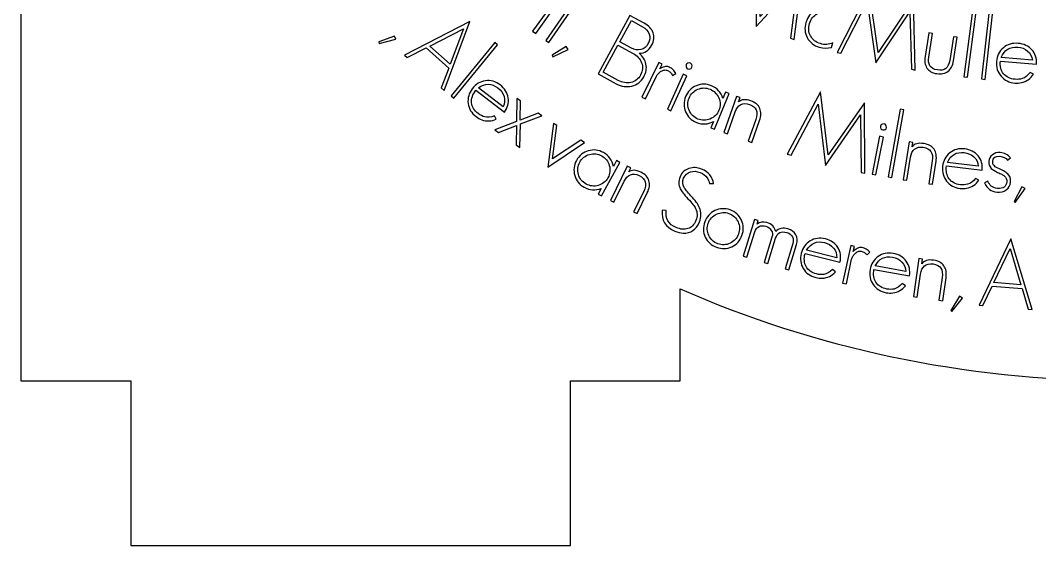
# Model space of a CAD drawing. Extents: x 17 to 567, y 64 to 412.
# Drawn here: x 17.2 to 167.2, y 64.2 to 141.6 of the extents above; entities that cross this region are included whole.
import ezdxf

# ---------------------------------------------------------------- set-up
doc = ezdxf.new("R2010")
doc.units = 0
doc.layers.add('Names', color=7, linetype='CONTINUOUS')

msp = doc.modelspace()

# ---------------------------------------------------------------- linework, layer by layer
at = {"layer": 'Names', "color": 7}
for points in [[(17.236902, 250.24564), (17.308104, 250.24564), (17.308104, 88.496792), (33.497255, 88.496792), (33.497255, 64.24873), (98.182529, 64.24873), (98.182529, 88.496792), (114.300364, 88.496792), (114.300364, 102.047175)], [(131.091988, 138.74334), (132.408069, 149.055128), (126.095514, 142.138716), (126.185707, 151.473654), (120.115451, 143.035881), (120.639784, 142.830942), (125.615285, 149.726131), (125.51327, 140.660295), (131.623167, 147.361918), (130.554586, 138.953694), (131.091988, 138.74334)], [(94.991662, 138.314611), (100.729579, 146.666148), (100.278037, 146.976363), (94.540121, 138.624858), (94.991662, 138.314611)], [(148.904582, 134.247509), (148.656737, 144.639377), (143.454315, 136.859546), (142.140996, 146.102753), (137.406702, 136.854779), (137.955934, 136.730173), (141.839549, 144.289661), (143.100532, 135.310733), (148.134843, 142.847969), (148.341385, 134.375127), (148.904582, 134.247509)], [(93.065295, 139.660455), (96.364823, 144.253255), (95.908695, 144.580929), (92.609168, 139.988132), (93.065295, 139.660455)], [(156.598025, 133.192622), (157.911986, 143.240362), (157.36675, 143.311132), (156.052766, 133.263366), (156.598025, 133.192622)], [(159.187289, 132.883549), (160.331836, 142.951843), (159.785468, 143.013509), (158.64091, 132.945192), (159.187289, 132.883549)], [(79.575623, 131.249539), (83.380809, 141.383566), (73.746064, 136.459618), (74.154538, 136.094566), (76.954318, 137.522173), (80.272585, 134.556514), (79.157175, 131.62352), (79.575623, 131.249539)], [(109.027798, 141.146993), (106.936975, 142.28977), (102.247999, 133.7109), (104.927705, 132.246254)], [(107.159301, 137.47124), (105.441036, 138.410397), (107.148602, 141.534529), (108.794632, 140.63485)], [(80.473288, 135.130371), (77.492146, 137.79474), (82.4318, 140.321721), (80.473288, 135.130371)], [(150.91309, 136.174215), (151.470989, 139.662947), (150.914712, 139.751237), (150.356832, 136.262525)], [(72.484793, 138.783941), (72.290926, 139.268104), (69.996795, 138.404894), (70.035634, 138.191968), (72.484793, 138.783941)], [(81.030157, 130.118191), (87.461234, 137.948439), (87.037881, 138.296153), (80.606807, 130.465889), (81.030157, 130.118191)], [(109.623259, 138.153267), (109.623169, 138.153309)], [(136.596786, 137.603676), (136.800813, 138.271668)], [(154.536862, 135.59902), (155.094759, 139.08775), (154.552156, 139.173839), (153.994276, 135.685126)], [(97.841672, 137.30491), (97.553997, 137.739944), (95.481513, 136.431139), (95.562592, 136.230304), (97.841672, 137.30491)], [(105.208663, 132.732292), (102.997945, 133.940604), (105.171872, 137.917998), (107.382589, 136.709683)], [(136.596676, 137.60345), (136.596786, 137.603676)], [(111.336164, 134.431298), (111.670869, 135.121201), (111.165942, 135.366173), (108.697593, 130.278158), (109.202519, 130.033197), (110.828198, 133.384217)], [(154.536862, 135.59897), (154.536862, 135.59902)], [(161.438804, 135.59129), (166.738647, 135.146438)], [(166.153821, 135.731445), (161.565714, 136.116568)], [(166.153821, 135.731445), (166.153821, 135.731445)], [(108.49785, 133.525141), (108.49792, 133.525141)], [(112.951737, 128.269706), (115.28585, 133.420685), (114.774308, 133.65248), (112.440192, 128.501513), (112.951737, 128.269706)], [(113.203411, 133.449416), (113.677677, 133.73658)], [(116.05199, 134.681533), (116.052702, 134.681671)], [(166.293142, 133.630992), (165.806224, 133.90545)], [(108.97857, 133.262393), (108.978641, 133.262393)], [(84.246209, 131.27944), (88.455057, 128.059812)], [(88.279359, 128.866606), (84.635738, 131.65389)], [(119.368378, 125.563235), (121.512824, 130.796005), (120.993146, 131.008933), (120.619334, 130.096793)], [(141.494324, 119.056009), (141.433863, 129.450663), (136.111869, 121.764995), (134.969326, 131.030195), (130.08735, 121.868294), (130.632234, 121.733863), (134.636485, 129.222771), (135.731662, 120.222752), (140.881831, 127.668861), (140.935685, 119.193671), (141.494324, 119.056009)], [(90.746227, 122.880955), (90.812394, 126.324933), (93.949195, 127.541782), (93.410168, 127.917976), (90.790271, 126.891229), (90.83872, 129.71263), (90.300042, 130.088575), (90.243183, 126.705368), (87.029584, 125.474874), (87.579914, 125.090781), (90.249522, 126.116458), (90.207476, 123.256898), (90.746227, 122.880955)], [(122.923447, 129.557241), (123.151209, 130.20268), (122.621997, 130.38959), (120.739778, 125.056869), (121.268987, 124.870185), (122.412966, 128.111256)], [(87.264621, 127.022233), (87.003777, 127.514816)], [(88.279359, 128.866471), (88.279359, 128.866606)], [(120.017376, 128.344704), (120.019623, 128.344704)], [(145.446931, 118.418949), (147.246165, 128.390619), (146.707027, 128.487819), (144.907787, 118.516149), (145.446931, 118.418949)], [(100.22124, 123.586415), (99.685523, 123.917453), (95.558602, 121.172221), (96.179383, 126.084005), (95.66678, 126.400769), (94.835633, 119.976821), (100.22124, 123.586415)], [(119.216413, 126.677431), (118.847689, 125.777665), (119.368378, 125.563235)], [(125.454972, 126.979499), (124.329221, 123.790033), (124.858941, 123.603012)], [(124.858941, 123.603012), (126.0029, 126.8441)], [(143.137673, 118.848841), (144.225083, 124.398464), (143.673912, 124.506406), (142.586521, 118.956791), (143.137673, 118.848841)], [(144.6816, 125.802017), (144.681471, 125.801978)], [(148.447986, 122.939658), (148.55205, 123.616175), (147.997376, 123.701564), (147.136736, 118.112294), (147.691421, 118.026911), (148.214495, 121.423918)], [(102.728547, 115.722586), (105.465852, 120.67111), (104.974401, 120.942935), (104.497254, 120.080349)], [(106.749853, 119.259818), (107.051802, 119.874115), (106.548151, 120.121688), (104.053513, 115.046498), (104.557167, 114.798935), (106.073335, 117.883494)], [(151.413591, 120.875947), (150.898857, 117.533045), (151.454033, 117.447557)], [(151.454033, 117.447557), (151.977107, 120.844578)], [(153.494935, 120.1406), (158.758311, 119.52596)], [(158.194745, 120.129435), (153.638233, 120.661407)], [(158.194745, 120.129435), (158.194745, 120.129435)], [(162.510902, 120.998592), (162.95079, 121.317969)], [(103.698209, 118.40961), (103.698221, 118.409661)], [(118.640696, 117.543366), (119.22318, 117.552368)], [(158.265907, 118.025683), (157.78984, 118.31559)], [(159.602661, 117.882701), (159.100379, 117.637532)], [(162.946935, 117.772502), (162.946935, 117.77238)], [(165.079765, 116.82161), (164.615698, 117.059611), (163.451594, 114.90253), (163.620704, 114.767433), (165.079765, 116.82161)], [(102.707779, 116.845294), (102.237097, 115.994414), (102.728547, 115.722586)], [(108.961614, 116.402793), (107.469587, 113.367352), (107.973616, 113.119589)], [(107.973616, 113.119589), (109.489802, 116.204148)], [(112.268849, 113.586991), (111.677077, 113.626234)], [(117.158942, 111.899909), (117.159309, 111.899996)], [(125.635955, 111.573191), (125.79935, 112.110091), (125.262454, 112.273498), (123.616093, 106.863312), (124.153001, 106.699905), (125.289132, 110.433429)], [(122.901524, 110.103102), (122.901594, 110.103152)], [(123.416469, 109.915988), (123.41656, 109.916239)], [(127.830464, 109.659987), (126.694336, 105.926478), (127.231625, 105.763068), (128.367753, 109.496589)], [(130.90919, 108.723232), (129.773028, 104.989709), (130.310018, 104.826294)], [(130.310018, 104.826294), (131.44618, 108.559806)], [(139.801067, 107.544878), (139.961959, 108.294593), (139.413259, 108.412356), (138.226069, 102.883231), (138.774777, 102.765468), (139.556668, 106.407037)], [(166.096942, 99.025151), (162.994907, 109.396039), (158.303155, 99.646125), (158.849255, 99.602581), (160.214606, 102.43325), (164.650936, 102.079792), (165.537521, 99.069697), (166.096942, 99.025151)], [(132.700319, 107.250439), (137.840887, 105.963934)], [(137.359624, 106.63489), (132.909389, 107.748547)], [(137.359624, 106.63489), (137.359624, 106.63489)], [(141.848216, 107.035247), (142.240598, 107.427169)], [(149.899446, 105.749135), (149.996446, 106.426706), (149.440917, 106.506388), (148.638757, 100.908423), (149.194286, 100.828743), (149.681822, 104.231045)], [(164.463524, 102.658141), (160.477894, 102.975704), (162.881801, 107.976419), (164.463524, 102.658141)], [(147.528314, 104.607179), (143.014226, 105.424405)], [(137.159591, 104.539359), (136.724765, 104.888095)], [(142.838478, 104.914429), (148.052852, 103.969498)], [(147.528314, 104.607179), (147.528314, 104.607179)], [(152.886475, 103.716531), (152.406717, 100.368422), (152.962754, 100.288742)], [(152.962754, 100.288742), (153.45027, 103.691044)], [(147.467153, 102.503032), (147.010236, 102.822288)], [(155.87636, 100.688188), (155.424827, 100.949224), (154.153819, 98.853326), (154.315854, 98.709779), (155.87636, 100.688188)]]:
    msp.add_lwpolyline(points, dxfattribs=at)
for points in [[(134.249208, 143.039256), (133.551727, 142.668656), (133.080255, 142.081589), (132.834764, 141.278057)], [(133.360891, 141.118463), (133.566292, 141.790891), (133.949053, 142.275986), (134.509174, 142.573829)], [(110.331301, 139.76352), (110.127282, 140.322402), (109.692691, 140.783561), (109.027798, 141.146993)], [(132.834764, 141.278057), (132.589366, 140.474804), (132.652649, 139.725702), (133.02464, 139.030783)], [(133.504898, 139.285864), (133.206163, 139.843993), (133.158145, 140.454857), (133.360891, 141.118463)], [(108.794632, 140.63485), (109.267405, 140.376447), (109.589093, 140.013278), (109.759739, 139.54539)], [(109.759739, 139.54539), (109.931352, 139.097901), (109.885937, 138.633866), (109.623259, 138.153267)], [(110.115644, 137.884151), (110.474627, 138.541004), (110.54654, 139.167461), (110.331301, 139.76352)], [(109.623169, 138.153309), (109.369169, 137.688614), (109.011133, 137.395294), (108.54909, 137.27338)], [(133.02464, 139.030783), (133.396606, 138.335865), (133.985689, 137.866145), (134.791933, 137.621682)], [(134.952116, 138.145689), (134.286046, 138.347664), (133.803633, 138.727733), (133.504898, 139.285864)], [(136.800813, 138.271668), (136.19962, 137.996208), (135.583391, 137.954216), (134.952116, 138.145689)], [(164.05799, 138.18866), (163.209024, 138.259834), (162.482581, 138.041462), (161.878696, 137.533295)], [(166.073969, 137.23611), (165.570013, 137.800628), (164.898028, 138.118142), (164.05799, 138.18866)], [(108.54909, 137.27338), (108.087022, 137.151505), (107.623757, 137.217421), (107.159301, 137.47124)], [(107.382589, 136.709683), (107.999592, 136.372439), (108.415994, 135.915942), (108.631815, 135.340175)], [(108.284202, 136.731677), (109.093618, 136.747707), (109.70409, 137.131242), (110.115644, 137.884151)], [(109.291572, 135.120053), (109.155323, 135.74603), (108.819456, 136.283229), (108.284202, 136.731677)], [(134.791933, 137.621682), (135.40556, 137.435683), (136.007142, 137.429517), (136.596676, 137.60345)], [(161.878696, 137.533295), (161.284779, 137.033514), (160.952039, 136.360558), (160.880498, 135.514413)], [(161.565714, 136.116568), (162.027907, 137.232116), (162.843281, 137.740836), (164.011822, 137.642767)], [(164.011822, 137.642767), (164.568801, 137.596016), (165.048743, 137.400007), (165.451683, 137.054765)], [(165.451683, 137.054765), (165.872222, 136.698792), (166.106283, 136.257693), (166.153821, 135.731445)], [(166.738647, 135.146438), (166.80872, 135.974221), (166.587114, 136.670793), (166.073969, 137.23611)], [(108.631815, 135.340175), (108.87097, 134.731012), (108.826255, 134.125984), (108.49785, 133.525141)], [(108.978641, 133.262393), (109.315733, 133.879141), (109.420031, 134.498365), (109.291572, 135.120053)], [(115.229372, 135.054645), (115.181222, 134.926163), (115.177821, 134.807672), (115.21797, 134.698898)], [(115.827452, 135.280123), (115.530478, 135.354497), (115.331124, 135.279277), (115.229372, 135.054645)], [(116.052702, 134.681671), (116.110461, 134.986482), (116.03447, 135.185966), (115.827452, 135.280123)], [(150.356832, 136.262525), (150.245919, 135.568408), (150.340802, 134.998796), (150.640144, 134.553731)], [(151.069192, 134.887623), (150.880005, 135.213556), (150.828036, 135.642423), (150.91309, 136.174215)], [(153.994276, 135.685126), (153.816953, 134.576405), (153.207951, 134.104654), (152.16724, 134.269861)], [(153.736966, 134.076093), (154.160688, 134.406301), (154.427318, 134.913949), (154.536862, 135.59897)], [(160.880498, 135.514413), (160.809723, 134.677729), (161.029517, 133.958544), (161.539451, 133.356872)], [(161.901406, 133.724887), (161.528407, 134.205187), (161.374201, 134.827312), (161.438804, 135.59129)], [(108.49792, 133.525141), (108.173898, 132.932317), (107.69488, 132.569977), (107.060853, 132.438072)], [(110.828198, 133.384217), (110.891865, 133.515441), (110.988413, 133.646274), (111.117391, 133.776429)], [(111.117391, 133.776429), (111.246564, 133.90652), (111.38708, 134.013372), (111.539215, 134.096845)], [(112.006072, 134.745626), (111.757937, 134.673253), (111.534629, 134.568525), (111.336164, 134.431298)], [(111.539215, 134.096845), (111.691431, 134.180332), (111.84993, 134.235376), (112.014951, 134.261854)], [(112.686575, 134.704585), (112.480945, 134.804288), (112.254213, 134.81801), (112.006072, 134.745626)], [(112.014951, 134.261854), (112.179958, 134.288299), (112.332293, 134.268853), (112.471886, 134.199991)], [(112.471886, 134.199991), (112.636433, 134.120108), (112.778481, 134.015824), (112.898403, 133.886722)], [(113.272773, 134.313625), (113.136296, 134.450788), (112.940984, 134.581169), (112.686575, 134.704585)], [(112.898403, 133.886722), (113.018214, 133.757549), (113.119998, 133.611882), (113.203411, 133.449416)], [(113.677677, 133.73658), (113.544169, 133.98404), (113.409174, 134.176378), (113.272773, 134.313625)], [(115.21797, 134.698898), (115.283739, 134.578858), (115.362428, 134.498074), (115.453691, 134.456743)], [(115.453691, 134.456743), (115.728262, 134.332365), (115.927674, 134.407193), (116.05199, 134.681533)], [(150.640144, 134.553731), (150.940028, 134.108636), (151.420218, 133.833687), (152.080722, 133.728841)], [(152.16724, 134.269861), (151.633456, 134.354547), (151.26747, 134.560496), (151.069192, 134.887623)], [(152.080722, 133.728841), (152.750337, 133.622494), (153.302411, 133.737844), (153.736966, 134.076093)], [(163.610344, 132.894536), (162.861667, 132.957302), (162.29205, 133.234173), (161.901406, 133.724887)], [(164.534477, 132.40479), (165.29394, 132.579147), (165.880161, 132.987974), (166.293142, 133.630992)], [(165.806224, 133.90545), (165.453534, 133.431255), (165.073988, 133.128758), (164.667554, 132.997925)], [(85.661746, 132.679409), (84.893963, 132.577165), (84.252108, 132.188859), (83.736188, 131.514429)], [(84.635738, 131.65389), (85.62471, 132.345597), (86.583198, 132.336489), (87.511193, 131.626458)], [(87.844063, 132.061718), (87.169856, 132.577465), (86.442412, 132.783363), (85.661746, 132.679409)], [(89.022987, 130.177074), (88.904154, 130.923185), (88.511174, 131.551395), (87.844063, 132.061718)], [(104.927705, 132.246254), (105.680614, 131.834738), (106.444412, 131.719029), (107.219104, 131.899132)], [(107.060853, 132.438072), (106.434983, 132.301372), (105.817594, 132.399535), (105.208663, 132.732292)], [(107.219104, 131.899132), (107.98924, 132.070989), (108.575718, 132.525361), (108.97857, 133.262393)], [(118.933654, 131.941906), (118.173458, 132.253445), (117.424242, 132.254583), (116.686056, 131.946901)], [(161.539451, 133.356872), (162.040302, 132.755976), (162.715231, 132.419883), (163.564195, 132.34863)], [(163.564195, 132.34863), (163.92026, 132.318698), (164.24371, 132.337229), (164.534477, 132.40479)], [(164.667554, 132.997925), (164.346405, 132.896819), (163.994016, 132.862357), (163.610344, 132.894536)], [(83.736188, 131.514429), (83.226029, 130.847538), (83.02292, 130.123737), (83.126879, 129.343063)], [(83.628961, 129.458771), (83.574605, 130.06361), (83.780404, 130.670509), (84.246209, 131.27944)], [(87.511193, 131.626458), (87.953506, 131.288113), (88.250759, 130.865361), (88.402953, 130.358193)], [(116.686056, 131.946901), (115.959568, 131.642781), (115.440556, 131.110617), (115.129039, 130.350432)], [(115.634934, 130.141159), (115.884238, 130.749517), (116.312507, 131.180798), (116.919796, 131.435038)], [(116.919796, 131.435038), (117.515073, 131.684223), (118.116765, 131.684223), (118.724858, 131.435038)], [(118.724858, 131.435038), (119.324699, 131.189197), (119.751735, 130.76266), (120.005975, 130.155371)], [(120.619334, 130.096793), (120.33178, 130.984168), (119.769887, 131.599215), (118.933654, 131.941906)], [(83.126879, 129.343063), (83.223577, 128.56799), (83.60896, 127.922573), (84.283169, 127.406818)], [(84.616019, 127.8419), (84.02147, 128.296712), (83.692455, 128.835664), (83.628961, 129.458771)], [(88.402953, 130.358193), (88.56415, 129.832566), (88.522957, 129.335318), (88.279359, 128.866471)], [(88.455057, 128.059812), (88.959794, 128.719636), (89.149106, 129.425395), (89.022987, 130.177074)], [(115.129039, 130.350432), (114.8175, 129.590238), (114.816179, 128.840961), (115.124044, 128.102608)], [(115.64865, 128.330666), (115.394461, 128.938068), (115.390236, 129.541566), (115.634934, 130.141159)], [(120.005975, 130.155371), (120.260206, 129.548111), (120.264408, 128.944545), (120.017376, 128.344704)], [(122.412966, 128.111256), (122.592118, 128.619064), (122.866889, 128.972183), (123.237106, 129.170636)], [(124.71089, 129.724983), (123.927512, 130.001464), (123.331704, 129.945666), (122.923447, 129.557241)], [(123.237106, 129.170636), (123.598624, 129.372154), (124.029086, 129.384704), (124.528495, 129.208476)], [(124.528495, 129.208476), (125.54408, 128.849989), (125.852908, 128.107011), (125.454972, 126.979499)], [(126.033931, 128.618993), (125.814619, 129.122379), (125.373678, 129.491034), (124.71089, 129.724983)], [(85.559073, 127.361448), (85.235051, 127.44864), (84.920698, 127.608824), (84.616019, 127.8419)], [(87.003777, 127.514816), (86.452275, 127.304631), (85.970703, 127.253548), (85.559073, 127.361448)], [(115.124044, 128.102608), (115.428265, 127.376377), (115.960488, 126.857495), (116.720676, 126.545981)], [(116.929287, 127.050983), (116.329694, 127.296703), (115.902808, 127.723268), (115.64865, 128.330666)], [(120.019623, 128.344704), (119.770406, 127.736592), (119.34216, 127.305421), (118.734902, 127.051212)], [(126.0029, 126.8441), (126.242877, 127.523965), (126.253234, 128.115591), (126.033931, 128.618993)], [(84.283169, 127.406818), (84.565939, 127.190477), (84.847495, 127.032633), (85.127821, 126.933243)], [(85.127821, 126.933243), (85.859276, 126.672535), (86.571545, 126.702196), (87.264621, 127.022233)], [(116.720676, 126.545981), (117.565427, 126.199807), (118.397328, 126.243639), (119.216413, 126.677431)], [(118.734902, 127.051212), (118.139504, 126.801747), (117.537648, 126.801677), (116.929287, 127.050983)], [(144.324716, 126.332601), (144.018632, 126.337596), (143.841882, 126.217581), (143.794472, 125.975765)], [(144.681471, 125.801978), (144.667783, 126.111844), (144.548646, 126.288735), (144.324716, 126.332601)], [(143.794472, 125.975765), (143.77624, 125.839745), (143.801471, 125.723537), (143.865947, 125.62709)], [(143.865947, 125.62709), (143.957441, 125.525304), (144.052626, 125.464832), (144.151037, 125.445664)], [(144.151037, 125.445664), (144.446831, 125.387704), (144.6237, 125.506325), (144.6816, 125.802017)], [(150.173326, 123.435892), (149.352246, 123.562322), (148.777139, 123.396852), (148.447986, 122.939658)], [(151.678513, 122.594432), (151.369736, 123.048426), (150.867993, 123.328921), (150.173326, 123.435892)], [(100.805104, 122.372916), (100.048232, 122.155204), (99.470972, 121.686856), (99.073318, 120.967952)], [(99.552698, 120.702711), (99.870932, 121.278029), (100.346389, 121.656684), (100.979063, 121.838712)], [(103.037115, 122.108646), (102.31821, 122.506314), (101.574211, 122.594404), (100.805104, 122.372916)], [(100.979063, 121.838712), (101.599246, 122.017172), (102.196866, 121.947342), (102.771933, 121.629207)], [(102.771933, 121.629207), (103.339192, 121.315438), (103.713833, 120.842205), (103.895861, 120.209519)], [(104.497254, 120.080349), (104.314631, 120.99511), (103.827913, 121.671199), (103.037115, 122.108646)], [(148.214495, 121.423918), (148.29648, 121.956161), (148.500908, 122.354109), (148.827871, 122.617766)], [(148.827871, 122.617766), (149.145758, 122.882798), (149.566427, 122.97504), (150.08985, 122.894429)], [(150.08985, 122.894429), (151.154297, 122.73057), (151.595557, 122.057696), (151.413591, 120.875947)], [(151.977107, 120.844578), (152.086877, 121.557133), (151.98611, 122.140441), (151.678513, 122.594432)], [(153.995487, 122.067382), (153.387967, 121.586873), (153.034966, 120.92493), (152.936516, 120.081528)], [(153.638233, 120.661407), (154.13438, 121.761572), (154.962693, 122.243915), (156.1232, 122.108414)], [(156.186736, 122.652553), (155.343603, 122.750953), (154.613178, 122.556053), (153.995487, 122.067382)], [(156.1232, 122.108414), (156.676324, 122.04385), (157.147966, 121.832545), (157.538124, 121.474549)], [(158.163624, 121.635876), (157.679957, 122.216246), (157.021005, 122.555152), (156.186736, 122.652553)], [(158.758311, 119.52596), (158.854608, 120.351101), (158.656297, 121.054399), (158.163624, 121.635876)], [(160.269693, 121.783184), (159.954982, 121.5355), (159.781133, 121.220701), (159.74813, 120.838781)], [(161.411166, 122.110717), (160.956264, 122.149957), (160.575758, 122.040848), (160.269693, 121.783184)], [(160.30726, 120.79049), (160.35681, 121.363356), (160.708992, 121.621488), (161.364018, 121.564922)], [(161.364018, 121.564922), (161.845851, 121.523379), (162.228143, 121.334507), (162.510902, 120.998592)], [(162.95079, 121.317969), (162.551914, 121.792244), (162.038699, 122.056494), (161.411166, 122.110717)], [(99.073318, 120.967952), (98.675653, 120.249067), (98.587371, 119.50501), (98.808478, 118.735785)], [(99.355156, 118.902994), (99.173191, 119.53577), (99.239059, 120.135684), (99.552698, 120.702711)], [(103.895861, 120.209519), (104.077886, 119.576853), (104.011998, 118.976871), (103.698209, 118.40961)], [(152.936516, 120.081528), (152.839016, 119.247556), (153.034616, 118.521683), (153.523284, 117.903975)], [(153.895546, 118.260343), (153.539571, 118.752366), (153.406046, 119.379114), (153.494935, 120.1406)], [(157.538124, 121.474549), (157.945441, 121.105292), (158.164324, 120.656914), (158.194745, 120.129435)], [(159.74813, 120.838781), (159.709592, 120.393048), (159.82571, 120.039356), (160.096454, 119.777727)], [(160.553191, 120.136734), (160.367193, 120.317709), (160.285241, 120.53568), (160.30726, 120.79049)], [(161.299113, 119.70153), (160.954601, 119.850321), (160.705981, 119.99547), (160.553191, 120.136734)], [(98.808478, 118.735785), (99.026351, 117.97917), (99.494749, 117.402031), (100.213643, 117.004366)], [(100.47861, 117.483306), (99.911594, 117.796968), (99.537099, 118.270198), (99.355156, 118.902994)], [(106.073335, 117.883494), (106.310887, 118.366766), (106.625116, 118.685239), (107.016039, 118.838898)], [(108.544617, 119.216672), (107.799065, 119.583129), (107.200813, 119.597503), (106.749853, 119.259818)], [(107.016039, 118.838898), (107.398699, 118.996601), (107.827665, 118.95871), (108.302961, 118.725024)], [(108.302961, 118.725024), (109.269499, 118.249917), (109.489071, 117.475847), (108.961614, 116.402793)], [(109.728835, 117.963157), (109.570224, 118.488779), (109.175412, 118.906626), (108.544617, 119.216672)], [(114.312906, 118.550368), (114.052483, 117.92701), (114.06207, 117.334247), (114.341636, 116.772123)], [(115.610341, 119.774118), (115.005793, 119.58173), (114.573324, 119.173724), (114.312906, 118.550368)], [(114.830725, 118.333915), (115.031331, 118.813834), (115.369916, 119.127332), (115.846792, 119.274392)], [(117.470611, 119.679421), (116.830277, 119.946914), (116.210184, 119.978478), (115.610341, 119.774118)], [(115.846792, 119.274392), (116.291498, 119.415207), (116.762448, 119.381882), (117.259597, 119.174212)], [(117.259597, 119.174212), (117.731278, 118.977029), (118.07584, 118.724344), (118.293261, 118.415847)], [(119.22318, 117.552368), (119.115911, 118.527085), (118.531722, 119.236106), (117.470611, 119.679421)], [(160.096454, 119.777727), (160.282224, 119.596752), (160.595386, 119.404686), (161.036147, 119.201619)], [(161.036147, 119.201619), (161.273919, 119.089565), (161.473972, 118.992345), (161.636289, 118.909451)], [(162.036526, 119.32828), (161.844601, 119.441014), (161.598858, 119.56546), (161.299113, 119.70153)], [(161.636289, 118.909451), (161.798542, 118.826568), (161.922881, 118.754042), (162.009238, 118.691959)], [(162.009238, 118.691959), (162.288824, 118.42956), (162.414893, 118.139193), (162.387396, 117.820838)], [(162.465193, 119.037072), (162.371196, 119.118555), (162.228395, 119.215532), (162.036526, 119.32828)], [(162.946935, 117.77238), (162.990982, 118.281701), (162.830315, 118.703259), (162.465193, 119.037072)], [(100.213643, 117.004366), (101.012487, 116.562463), (101.843868, 116.50945), (102.707779, 116.845294)], [(102.272053, 117.274032), (101.651729, 117.095329), (101.05392, 117.165171), (100.47861, 117.483306)], [(103.698221, 118.409661), (103.380114, 117.834593), (102.904719, 117.456057), (102.272053, 117.274032)], [(109.489802, 116.204148), (109.807815, 116.85119), (109.887518, 117.437518), (109.728835, 117.963157)], [(114.916712, 116.976886), (114.679854, 117.452013), (114.651141, 117.904364), (114.830725, 118.333915)], [(118.293261, 118.415847), (118.472644, 118.182669), (118.588502, 117.891834), (118.640696, 117.543366)], [(153.523284, 117.903975), (154.002717, 117.287334), (154.663978, 116.929809), (155.5071, 116.831361)], [(155.570634, 117.375658), (154.827125, 117.462348), (154.268777, 117.757358), (153.895546, 118.260343)], [(156.626735, 117.445028), (156.303695, 117.35424), (155.951645, 117.331154), (155.570634, 117.375658)], [(156.475159, 116.856479), (157.237035, 117.006424), (157.833957, 117.39622), (158.265907, 118.025683)], [(157.78984, 118.31559), (157.423378, 117.852946), (157.035681, 117.562771), (156.626735, 117.445028)], [(159.100379, 117.637532), (159.468634, 116.808504), (160.089339, 116.356294), (160.962498, 116.280867)], [(160.105638, 117.179494), (159.900468, 117.352942), (159.732884, 117.587372), (159.602661, 117.882701)], [(161.010809, 116.840008), (160.619739, 116.873742), (160.31801, 116.986979), (160.105638, 117.179494)], [(162.387396, 117.820838), (162.324429, 117.093097), (161.865663, 116.766154), (161.010809, 116.840008)], [(162.312327, 116.631525), (162.692955, 116.900912), (162.904483, 117.281238), (162.946935, 117.772502)], [(114.341636, 116.772123), (114.504131, 116.427383), (114.876512, 115.945432), (115.458968, 115.326208)], [(115.895312, 115.766904), (115.383101, 116.317226), (115.056906, 116.720558), (114.916712, 116.976886)], [(116.699592, 114.81501), (116.485295, 115.107381), (116.217302, 115.424672), (115.895312, 115.766904)], [(155.5071, 116.831361), (155.860722, 116.790018), (156.18342, 116.798527), (156.475159, 116.856479)], [(160.962498, 116.280867), (161.47181, 116.236823), (161.92176, 116.353641), (162.312327, 116.631525)], [(115.458968, 115.326208), (115.767423, 114.999285), (116.015674, 114.717435), (116.203727, 114.480662)], [(116.203727, 114.480662), (116.39178, 114.243894), (116.521933, 114.046119), (116.594184, 113.887318)], [(117.175339, 114.000351), (117.072404, 114.251065), (116.913773, 114.522623), (116.699592, 114.81501)], [(117.159309, 111.899996), (117.458369, 112.615887), (117.463883, 113.31601), (117.175339, 114.000351)], [(111.677077, 113.626234), (111.527596, 112.155261), (112.143441, 111.131223), (113.524843, 110.554138)], [(113.741192, 111.072064), (112.603983, 111.547159), (112.113201, 112.385444), (112.268849, 113.586991)], [(116.594184, 113.887318), (116.875055, 113.305026), (116.890526, 112.714792), (116.640734, 112.11663)], [(119.436515, 113.56016), (118.711636, 113.221304), (118.210584, 112.66993), (117.933371, 111.906061)], [(118.448328, 111.719191), (118.666271, 112.319935), (119.079431, 112.762465), (119.687614, 113.046756)], [(121.674532, 113.666047), (120.902264, 113.946325), (120.156249, 113.911047), (119.436515, 113.56016)], [(119.687614, 113.046756), (120.287136, 113.334168), (120.887146, 113.368926), (121.48763, 113.151054)], [(121.48763, 113.151054), (122.11429, 112.923752), (122.562688, 112.513299), (122.832853, 111.920026)], [(123.32867, 112.162443), (122.989794, 112.887625), (122.438422, 113.388834), (121.674532, 113.666047)], [(115.470728, 110.913903), (114.966265, 110.748445), (114.389735, 110.801167), (113.741192, 111.072064)], [(114.760934, 110.24561), (115.881088, 110.203169), (116.680423, 110.75449), (117.158942, 111.899909)], [(116.640734, 112.11663), (116.376755, 111.484785), (115.986758, 111.083877), (115.470728, 110.913903)], [(117.933371, 111.906061), (117.653096, 111.133783), (117.682354, 110.385087), (118.020962, 109.659928)], [(118.534815, 109.910733), (118.256101, 110.507275), (118.227252, 111.110076), (118.448328, 111.719191)], [(122.832853, 111.920026), (123.106033, 111.335148), (123.128944, 110.729511), (122.901524, 110.103102)], [(123.41656, 109.916239), (123.696817, 110.688507), (123.667517, 111.437242), (123.32867, 112.162443)], [(125.289132, 110.433429), (125.403466, 110.808931), (125.616095, 111.068626), (125.92718, 111.212441)], [(127.094194, 111.802113), (126.508928, 111.980116), (126.022851, 111.903899), (125.635955, 111.573191)], [(125.92718, 111.212441), (126.240684, 111.36512), (126.576526, 111.387029), (126.93473, 111.277911)], [(126.93473, 111.277911), (127.283859, 111.171561), (127.549281, 110.962036), (127.730964, 110.649058)], [(128.380609, 110.480255), (128.221534, 111.148907), (127.79274, 111.589529), (127.094194, 111.802113)], [(130.172497, 110.86535), (129.465135, 111.080558), (128.867845, 110.952336), (128.380609, 110.480255)], [(113.524843, 110.554138), (113.971098, 110.367685), (114.383117, 110.264849), (114.760934, 110.24561)], [(118.020962, 109.659928), (118.354571, 108.94673), (118.907495, 108.450013), (119.679754, 108.169735)], [(119.866608, 108.684362), (119.257496, 108.905508), (118.81356, 109.314217), (118.534815, 109.910733)], [(122.901594, 110.103152), (122.677484, 109.485388), (122.267105, 109.03712), (121.670707, 108.758338)], [(121.925867, 108.257326), (122.639348, 108.590845), (123.136194, 109.143721), (123.416469, 109.915988)], [(127.730964, 110.649058), (127.908979, 110.356399), (127.942058, 110.026712), (127.830464, 109.659987)], [(128.367753, 109.496589), (128.617559, 110.317461), (129.165951, 110.599037), (130.012954, 110.341286)], [(130.012954, 110.341286), (130.423372, 110.216456), (130.700616, 109.998434), (130.844623, 109.687445)], [(131.343022, 110.008142), (131.104217, 110.414799), (130.71403, 110.700549), (130.172497, 110.86535)], [(130.844623, 109.687445), (130.988618, 109.376458), (131.010073, 109.05503), (130.90919, 108.723232)], [(131.44618, 108.559806), (131.613458, 109.109908), (131.579225, 109.592669), (131.343022, 110.008142)], [(135.692862, 109.395339), (134.869391, 109.601418), (134.119947, 109.501915), (133.444539, 109.096892)], [(119.679754, 108.169735), (120.452292, 107.889381), (121.200988, 107.918628), (121.925867, 108.257326)], [(121.670707, 108.758338), (121.085991, 108.4848), (120.484638, 108.460173), (119.866608, 108.684362)], [(133.444539, 109.096892), (132.78027, 108.698515), (132.345055, 108.087493), (132.138905, 107.263763)], [(132.909389, 107.748547), (133.542947, 108.775746), (134.426418, 109.147534), (135.559856, 108.863886)], [(135.559856, 108.863886), (136.100098, 108.728778), (136.540618, 108.4585), (136.881483, 108.053307)], [(137.522551, 108.132821), (137.117557, 108.770589), (136.507663, 109.19145), (135.692862, 109.395339)], [(136.881483, 108.053307), (137.237938, 107.634713), (137.397323, 107.161889), (137.359624, 106.63489)], [(137.840887, 105.963934), (138.04263, 106.769837), (137.936484, 107.492775), (137.522551, 108.132821)], [(140.376952, 108.009552), (140.153065, 107.88015), (139.96118, 107.725331), (139.801067, 107.544878)], [(141.047679, 108.131647), (140.824252, 108.179599), (140.600743, 108.138646), (140.376952, 108.009552)], [(141.710054, 107.89134), (141.544825, 107.992206), (141.324144, 108.072318), (141.047679, 108.131647)], [(132.138905, 107.263763), (131.935104, 106.44921), (132.03575, 105.704239), (132.440722, 105.028811)], [(132.855736, 105.334283), (132.565989, 105.867985), (132.514185, 106.506699), (132.700319, 107.250439)], [(139.556668, 106.407037), (139.587297, 106.549673), (139.649764, 106.699657), (139.744269, 106.856767)], [(139.744269, 106.856767), (139.838766, 107.013776), (139.949888, 107.151046), (140.077738, 107.268326)], [(140.077738, 107.268326), (140.205539, 107.385637), (140.346591, 107.476691), (140.500571, 107.541687)], [(140.500571, 107.541687), (140.654619, 107.606753), (140.807434, 107.622967), (140.959129, 107.590336)], [(140.959129, 107.590336), (141.137821, 107.551996), (141.300748, 107.484446), (141.447926, 107.387446)], [(141.447926, 107.387446), (141.595131, 107.290647), (141.728526, 107.173161), (141.848216, 107.035247)], [(142.240598, 107.427169), (142.052085, 107.635762), (141.875174, 107.790491), (141.710054, 107.89134)], [(143.45911, 106.805143), (142.822591, 106.363764), (142.428711, 105.725313), (142.277454, 104.88978)], [(143.014226, 105.424405), (143.578512, 106.491205), (144.43552, 106.920552), (145.5852, 106.712419)], [(145.682809, 107.251489), (144.847539, 107.402794), (144.106293, 107.253464), (143.45911, 106.805143)], [(145.5852, 106.712419), (146.133179, 106.613119), (146.590616, 106.372694), (146.957502, 105.990904)], [(147.591899, 106.112587), (147.145666, 106.722229), (146.509305, 107.101866), (145.682809, 107.251489)], [(132.440722, 105.028811), (132.836835, 104.355612), (133.446639, 103.916003), (134.27009, 103.709924)], [(134.403095, 104.241467), (133.676935, 104.42312), (133.161137, 104.787454), (132.855736, 105.334283)], [(146.957502, 105.990904), (147.340814, 105.596749), (147.531097, 105.13553), (147.528314, 104.607179)], [(148.052852, 103.969498), (148.200731, 104.786944), (148.047857, 105.501313), (147.591899, 106.112587)], [(149.681822, 104.231045), (149.758301, 104.764092), (149.958496, 105.164159), (150.282696, 105.431223)], [(151.619492, 106.263369), (150.797161, 106.381132), (150.223807, 106.209716), (149.899446, 105.749135)], [(150.282696, 105.431223), (150.597797, 105.699577), (151.017467, 105.796201), (151.5417, 105.721077)], [(151.5417, 105.721077), (152.607823, 105.5684), (153.05609, 104.900129), (152.886475, 103.716531)], [(153.133417, 105.437709), (152.819896, 105.888437), (152.315263, 106.163669), (151.619492, 106.263369)], [(153.45027, 103.691044), (153.552517, 104.404733), (153.445275, 104.986938), (153.133417, 105.437709)], [(134.27009, 103.709924), (134.615473, 103.623435), (134.936552, 103.59033), (135.233303, 103.610224)], [(135.459354, 104.174397), (135.127317, 104.12605), (134.775225, 104.148376), (134.403095, 104.241467)], [(135.233303, 103.610224), (136.008164, 103.660874), (136.650262, 103.970709), (137.159591, 104.539359)], [(136.724765, 104.888095), (136.301836, 104.476468), (135.880023, 104.238555), (135.459354, 104.174397)], [(142.277454, 104.88978), (142.127972, 104.063543), (142.277473, 103.326833), (142.726263, 102.67963)], [(143.120166, 103.012717), (142.795803, 103.526141), (142.701907, 104.160038), (142.838478, 104.914429)], [(114.300364, 102.047175), (134.123622, 93.378398), (156.040015, 88.568107), (179.056961, 88.568107)], [(142.726263, 102.67963), (143.165991, 102.034103), (143.803491, 101.635707), (144.638765, 101.484484)], [(144.736354, 102.024538), (143.999763, 102.157815), (143.461034, 102.48727), (143.120166, 103.012717)], [(145.794736, 102.026514), (145.466618, 101.956243), (145.113821, 101.955343), (144.736354, 102.024538)], [(145.606454, 101.448647), (146.37628, 101.550428), (146.996503, 101.901958), (147.467153, 102.503032)], [(147.010236, 102.822288), (146.615421, 102.383579), (146.210249, 102.118329), (145.794736, 102.026514)], [(144.638765, 101.484484), (144.989104, 101.421017), (145.311662, 101.409204), (145.606454, 101.448647)]]:
    msp.add_open_spline(points, degree=3, dxfattribs=at)

doc.saveas('drawing.dxf')
